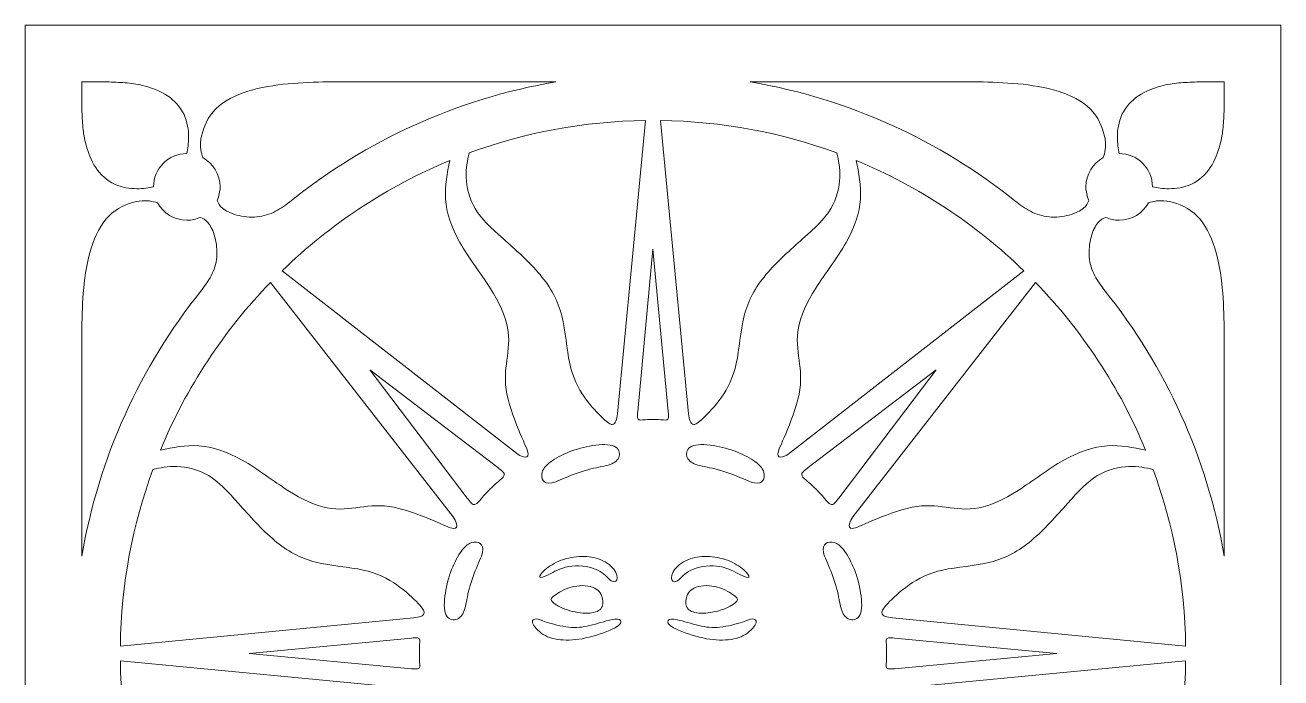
# Model space of a CAD drawing. Header units: millimetres. Extents: x -100 to 96, y -14 to 194.
# Drawn here: x -43.6 to 43.6, y 41.9 to 87.2 of the extents above; entities that cross this region are included whole.
import ezdxf

# ---------------------------------------------------------------- set-up
doc = ezdxf.new("R2010")
doc.units = ezdxf.units.MM
doc.header["$MEASUREMENT"] = 0
doc.layers.add('Layer 1', color=7, linetype='Continuous')

msp = doc.modelspace()

# ---------------------------------------------------------------- linework, layer by layer
at = {"layer": 'Layer 1', "lineweight": 9}
msp.add_lwpolyline([(-43.6141, 0), (43.6141, 0), (43.6141, 87.2282), (-43.6141, 87.2282), (-43.6141, 0)], close=True, dxfattribs=at)
for points in [[(-39.6704, 83.2846), (-39.6704, 83.2846), (-39.6704, 81.3992), (-39.6704, 81.3992)], [(-39.6704, 83.2846), (-39.6704, 83.2846), (-37.7851, 83.2846), (-37.7851, 83.2846)], [(-25.1408, 75.0294), (-19.9207, 79.2122), (-13.6355, 82.1215), (-6.7569, 83.2846)], [(-22.9231, 83.2846), (-22.9231, 83.2846), (-6.7567, 83.2846), (-6.7567, 83.2846)], [(22.9231, 83.2846), (22.9231, 83.2846), (6.7567, 83.2846), (6.7567, 83.2846)], [(25.1408, 75.0294), (19.9207, 79.2122), (13.6355, 82.1215), (6.7569, 83.2846)], [(39.6705, 83.2846), (39.6705, 83.2846), (37.7851, 83.2846), (37.7851, 83.2846)], [(39.6705, 83.2846), (39.6705, 83.2846), (39.6705, 81.3992), (39.6705, 81.3992)], [(-12.7659, 78.3554), (-8.9389, 79.762), (-4.8148, 80.5546), (-0.5138, 80.6131)], [(-0.5138, 80.6131), (-0.5138, 80.6131), (-2.4632, 60.2545), (-2.4632, 60.2545)], [(12.7659, 78.3556), (8.9391, 79.7622), (4.8148, 80.5546), (0.5138, 80.6131)], [(0.5138, 80.6131), (0.5138, 80.6131), (2.4632, 60.2545), (2.4632, 60.2545)], [(-34.019, 77.6331), (-34.4374, 77.2146), (-34.6963, 76.6366), (-34.6963, 75.998)], [(-34.019, 77.6331), (-33.6005, 78.0515), (-33.0225, 78.3104), (-32.3839, 78.3104)], [(-25.7585, 70.1789), (-22.4203, 73.4167), (-18.4729, 76.0309), (-14.1057, 77.833)], [(25.7585, 70.1789), (22.4201, 73.4167), (18.4731, 76.0311), (14.1057, 77.8332)], [(34.019, 77.6331), (33.6005, 78.0515), (33.0225, 78.3104), (32.3839, 78.3104)], [(34.019, 77.6331), (34.4374, 77.2146), (34.6963, 76.6366), (34.6963, 75.998)], [(-1.0638, 60.4005), (-1.0638, 60.4005), (0, 71.6692), (0, 71.6692)], [(1.0638, 60.4005), (1.0638, 60.4005), (0, 71.6692), (0, 71.6692)], [(-25.7585, 70.1789), (-25.7585, 70.1789), (-9.4858, 57.5054), (-9.4858, 57.5054)], [(25.7585, 70.1789), (25.7585, 70.1789), (9.4858, 57.5054), (9.4858, 57.5054)], [(-26.5647, 69.3726), (-29.8026, 66.0342), (-32.417, 62.0872), (-34.2191, 57.7198)], [(-26.5647, 69.3726), (-26.5647, 69.3726), (-13.8913, 53.0999), (-13.8913, 53.0999)], [(26.5648, 69.3726), (26.5648, 69.3726), (13.8913, 53.0999), (13.8913, 53.0999)], [(26.5648, 69.3726), (29.8026, 66.0344), (32.417, 62.087), (34.2191, 57.7198)], [(-31.4153, 68.7549), (-35.5981, 63.5348), (-38.5074, 57.2496), (-39.6704, 50.371)], [(31.4153, 68.7549), (35.5981, 63.5348), (38.5074, 57.2496), (39.6705, 50.371)], [(-39.6704, 66.5373), (-39.6704, 66.5373), (-39.6704, 50.3708), (-39.6704, 50.3708)], [(39.6705, 66.5373), (39.6705, 66.5373), (39.6705, 50.3708), (39.6705, 50.3708)], [(-19.678, 63.2922), (-19.678, 63.2922), (-12.9047, 54.402), (-12.9047, 54.402)], [(-19.678, 63.2922), (-19.678, 63.2922), (-10.7878, 56.5188), (-10.7878, 56.5188)], [(19.6781, 63.2922), (19.6781, 63.2922), (10.7879, 56.5188), (10.7879, 56.5188)], [(19.6781, 63.2922), (19.6781, 63.2922), (12.9047, 54.402), (12.9047, 54.402)], [(-34.7414, 56.3801), (-36.1481, 52.5532), (-36.9405, 48.4289), (-36.999, 44.1279)], [(34.7415, 56.3801), (36.1481, 52.5532), (36.9405, 48.4289), (36.999, 44.1279)], [(-36.999, 44.1279), (-36.999, 44.1279), (-16.6403, 46.0773), (-16.6403, 46.0773)], [(36.999, 44.1279), (36.999, 44.1279), (16.6404, 46.0773), (16.6404, 46.0773)], [(-16.7863, 44.6779), (-16.7863, 44.6779), (-28.0551, 43.6141), (-28.0551, 43.6141)], [(16.7863, 44.6779), (16.7863, 44.6779), (28.0551, 43.6141), (28.0551, 43.6141)], [(-16.7863, 42.5503), (-16.7863, 42.5503), (-28.0551, 43.6141), (-28.0551, 43.6141)], [(16.7863, 42.5503), (16.7863, 42.5503), (28.0551, 43.6141), (28.0551, 43.6141)], [(-34.7412, 30.8482), (-36.1479, 34.6752), (-36.9405, 38.7993), (-36.999, 43.1003)], [(-36.999, 43.1003), (-36.999, 43.1003), (-16.6403, 41.1509), (-16.6403, 41.1509)], [(36.999, 43.1003), (36.999, 43.1003), (16.6404, 41.1509), (16.6404, 41.1509)], [(34.7415, 30.8482), (36.1481, 34.675), (36.9405, 38.7993), (36.999, 43.1003)]]:
    msp.add_open_spline(points, degree=3, dxfattribs=at)
for points, knots in [([(-37.7851, 83.2846), (-37.3502, 83.2673), (-36.9151, 83.2499), (-36.5139, 83.2135), (-36.5139, 83.2135), (-36.1128, 83.1772), (-35.7454, 83.1213), (-35.273, 82.9922), (-35.273, 82.9922), (-34.8004, 82.863), (-34.2228, 82.6598), (-33.7276, 82.3267), (-33.7276, 82.3267), (-33.2322, 81.9932), (-32.8188, 81.5294), (-32.5762, 81.0149), (-32.5762, 81.0149), (-32.3335, 80.5003), (-32.2607, 79.9345), (-32.2572, 79.4755), (-32.2572, 79.4755), (-32.2535, 79.0163), (-32.3188, 78.6633), (-32.3839, 78.3104)], [0, 0, 0, 0, 0.1428571, 0.1428571, 0.1428571, 0.1428571, 0.2857143, 0.2857143, 0.2857143, 0.2857143, 0.4285714, 0.4285714, 0.4285714, 0.4285714, 0.5714286, 0.5714286, 0.5714286, 0.5714286, 0.7142857, 0.7142857, 0.7142857, 0.7142857, 1, 1, 1, 1]), ([(-31.278, 78.0294), (-31.3784, 78.3889), (-31.4788, 78.7488), (-31.3986, 79.3054), (-31.3986, 79.3054), (-31.3184, 79.8622), (-31.0571, 80.6164), (-30.5571, 81.2059), (-30.5571, 81.2059), (-30.0569, 81.7955), (-29.3173, 82.221), (-28.4644, 82.5255), (-28.4644, 82.5255), (-27.6114, 82.8299), (-26.6448, 83.0136), (-25.7024, 83.1199), (-25.7024, 83.1199), (-24.76, 83.2263), (-23.8414, 83.2556), (-22.9231, 83.2846)], [0, 0, 0, 0, 0.1666667, 0.1666667, 0.1666667, 0.1666667, 0.3333333, 0.3333333, 0.3333333, 0.3333333, 0.5, 0.5, 0.5, 0.5, 0.6666667, 0.6666667, 0.6666667, 0.6666667, 1, 1, 1, 1]), ([(31.2781, 78.0294), (31.3785, 78.3889), (31.4788, 78.7488), (31.3986, 79.3054), (31.3986, 79.3054), (31.3184, 79.8622), (31.0571, 80.6164), (30.5571, 81.2059), (30.5571, 81.2059), (30.0569, 81.7955), (29.3173, 82.221), (28.4644, 82.5255), (28.4644, 82.5255), (27.6115, 82.8299), (26.6448, 83.0136), (25.7024, 83.1199), (25.7024, 83.1199), (24.7601, 83.2263), (23.8414, 83.2556), (22.9231, 83.2846)], [0, 0, 0, 0, 0.1666667, 0.1666667, 0.1666667, 0.1666667, 0.3333333, 0.3333333, 0.3333333, 0.3333333, 0.5, 0.5, 0.5, 0.5, 0.6666667, 0.6666667, 0.6666667, 0.6666667, 1, 1, 1, 1]), ([(37.7851, 83.2846), (37.3502, 83.2673), (36.9151, 83.2499), (36.5139, 83.2135), (36.5139, 83.2135), (36.1128, 83.1772), (35.7454, 83.1213), (35.273, 82.9922), (35.273, 82.9922), (34.8004, 82.863), (34.2228, 82.6598), (33.7276, 82.3267), (33.7276, 82.3267), (33.2322, 81.9932), (32.8188, 81.5294), (32.5762, 81.0149), (32.5762, 81.0149), (32.3335, 80.5003), (32.2607, 79.9345), (32.2572, 79.4755), (32.2572, 79.4755), (32.2535, 79.0163), (32.3188, 78.6633), (32.3839, 78.3104)], [0, 0, 0, 0, 0.1428571, 0.1428571, 0.1428571, 0.1428571, 0.2857143, 0.2857143, 0.2857143, 0.2857143, 0.4285714, 0.4285714, 0.4285714, 0.4285714, 0.5714286, 0.5714286, 0.5714286, 0.5714286, 0.7142857, 0.7142857, 0.7142857, 0.7142857, 1, 1, 1, 1]), ([(-39.6704, 81.3992), (-39.6531, 80.9643), (-39.6358, 80.5292), (-39.5994, 80.128), (-39.5994, 80.128), (-39.563, 79.7269), (-39.5071, 79.3595), (-39.378, 78.8871), (-39.378, 78.8871), (-39.2489, 78.4145), (-39.0457, 77.8369), (-38.7125, 77.3418), (-38.7125, 77.3418), (-38.3791, 76.8464), (-37.9153, 76.4329), (-37.4008, 76.1903), (-37.4008, 76.1903), (-36.8861, 75.9476), (-36.3204, 75.8749), (-35.8614, 75.8713), (-35.8614, 75.8713), (-35.4021, 75.8676), (-35.0492, 75.9329), (-34.6963, 75.998)], [0, 0, 0, 0, 0.1428571, 0.1428571, 0.1428571, 0.1428571, 0.2857143, 0.2857143, 0.2857143, 0.2857143, 0.4285714, 0.4285714, 0.4285714, 0.4285714, 0.5714286, 0.5714286, 0.5714286, 0.5714286, 0.7142857, 0.7142857, 0.7142857, 0.7142857, 1, 1, 1, 1]), ([(39.6705, 81.3992), (39.6531, 80.9643), (39.6358, 80.5292), (39.5994, 80.128), (39.5994, 80.128), (39.563, 79.7269), (39.5071, 79.3595), (39.378, 78.8871), (39.378, 78.8871), (39.2489, 78.4145), (39.0457, 77.8369), (38.7125, 77.3418), (38.7125, 77.3418), (38.3791, 76.8464), (37.9153, 76.4329), (37.4008, 76.1903), (37.4008, 76.1903), (36.8861, 75.9476), (36.3204, 75.8749), (35.8614, 75.8713), (35.8614, 75.8713), (35.4021, 75.8676), (35.0492, 75.9329), (34.6963, 75.998)], [0, 0, 0, 0, 0.1428571, 0.1428571, 0.1428571, 0.1428571, 0.2857143, 0.2857143, 0.2857143, 0.2857143, 0.4285714, 0.4285714, 0.4285714, 0.4285714, 0.5714286, 0.5714286, 0.5714286, 0.5714286, 0.7142857, 0.7142857, 0.7142857, 0.7142857, 1, 1, 1, 1]), ([(-31.278, 78.0294), (-30.5593, 77.6375), (-30.0716, 76.8746), (-30.0716, 75.998), (-30.0716, 75.998), (-30.0716, 75.6622), (-30.1432, 75.3431), (-30.2719, 75.0553)], [0, 0, 0, 0, 0.3333333, 0.3333333, 0.3333333, 0.3333333, 1, 1, 1, 1]), ([(-14.1057, 77.833), (-14.2918, 76.9625), (-14.4783, 76.0921), (-14.4095, 75.1519), (-14.4095, 75.1519), (-14.3407, 74.2115), (-14.0169, 73.2012), (-13.42, 72.1429), (-13.42, 72.1429), (-12.8231, 71.0844), (-11.9531, 69.9774), (-11.3104, 68.9697), (-11.3104, 68.9697), (-10.6675, 67.9621), (-10.2519, 67.0535), (-10.0998, 66.2391), (-10.0998, 66.2391), (-9.9474, 65.4248), (-10.0586, 64.7045), (-10.1526, 63.9772), (-10.1526, 63.9772), (-10.2468, 63.2499), (-10.3244, 62.5151), (-10.148, 61.6065), (-10.148, 61.6065), (-9.9715, 60.6979), (-9.5412, 59.6153), (-9.2223, 58.8638), (-9.2223, 58.8638), (-8.9034, 58.1122), (-8.6956, 57.6915), (-8.6787, 57.4693), (-8.6787, 57.4693), (-8.6616, 57.247), (-8.8358, 57.2227), (-9.002, 57.2617), (-9.002, 57.2617), (-9.1684, 57.3007), (-9.3271, 57.4033), (-9.4858, 57.5054)], [0, 0, 0, 0, 0.0909091, 0.0909091, 0.0909091, 0.0909091, 0.1818182, 0.1818182, 0.1818182, 0.1818182, 0.2727273, 0.2727273, 0.2727273, 0.2727273, 0.3636364, 0.3636364, 0.3636364, 0.3636364, 0.4545455, 0.4545455, 0.4545455, 0.4545455, 0.5454545, 0.5454545, 0.5454545, 0.5454545, 0.6363636, 0.6363636, 0.6363636, 0.6363636, 0.7272727, 0.7272727, 0.7272727, 0.7272727, 0.8181818, 0.8181818, 0.8181818, 0.8181818, 1, 1, 1, 1]), ([(-2.4632, 60.2545), (-2.4897, 60.0673), (-2.5164, 59.8796), (-2.5706, 59.7402), (-2.5706, 59.7402), (-2.6249, 59.6008), (-2.7074, 59.5087), (-2.8328, 59.5111), (-2.8328, 59.5111), (-2.9584, 59.5138), (-3.1278, 59.6104), (-3.466, 59.9246), (-3.466, 59.9246), (-3.8043, 60.2387), (-4.3119, 60.7705), (-4.7541, 61.4011), (-4.7541, 61.4011), (-5.1962, 62.0318), (-5.5734, 62.7617), (-5.7883, 63.745), (-5.7883, 63.745), (-6.0033, 64.7286), (-6.0568, 65.966), (-6.3321, 67.0388), (-6.3321, 67.0388), (-6.6076, 68.1118), (-7.1055, 69.0206), (-7.8472, 69.9073), (-7.8472, 69.9073), (-8.5892, 70.7942), (-9.5752, 71.6596), (-10.4088, 72.4062), (-10.4088, 72.4062), (-11.2427, 73.1528), (-11.9242, 73.7812), (-12.3519, 74.4941), (-12.3519, 74.4941), (-12.7795, 75.2069), (-12.9538, 76.0046), (-12.9803, 76.6622), (-12.9803, 76.6622), (-13.0071, 77.3198), (-12.8865, 77.8378), (-12.7659, 78.3556)], [0, 0, 0, 0, 0.0833333, 0.0833333, 0.0833333, 0.0833333, 0.1666667, 0.1666667, 0.1666667, 0.1666667, 0.25, 0.25, 0.25, 0.25, 0.3333333, 0.3333333, 0.3333333, 0.3333333, 0.4166667, 0.4166667, 0.4166667, 0.4166667, 0.5, 0.5, 0.5, 0.5, 0.5833333, 0.5833333, 0.5833333, 0.5833333, 0.6666667, 0.6666667, 0.6666667, 0.6666667, 0.75, 0.75, 0.75, 0.75, 0.8333333, 0.8333333, 0.8333333, 0.8333333, 1, 1, 1, 1]), ([(2.4632, 60.2545), (2.4897, 60.0673), (2.5165, 59.8796), (2.5706, 59.7402), (2.5706, 59.7402), (2.625, 59.6008), (2.7074, 59.5087), (2.8328, 59.5111), (2.8328, 59.5111), (2.9584, 59.5138), (3.1278, 59.6104), (3.466, 59.9246), (3.466, 59.9246), (3.8043, 60.2387), (4.3119, 60.7705), (4.7541, 61.4011), (4.7541, 61.4011), (5.1962, 62.0318), (5.5735, 62.7617), (5.7883, 63.745), (5.7883, 63.745), (6.0033, 64.7286), (6.0568, 65.966), (6.3321, 67.0388), (6.3321, 67.0388), (6.6077, 68.1118), (7.1055, 69.0206), (7.8472, 69.9073), (7.8472, 69.9073), (8.5892, 70.7942), (9.5752, 71.6596), (10.4089, 72.4062), (10.4089, 72.4062), (11.2427, 73.1528), (11.9242, 73.7812), (12.3519, 74.4941), (12.3519, 74.4941), (12.7795, 75.2069), (12.9538, 76.0046), (12.9803, 76.6622), (12.9803, 76.6622), (13.0071, 77.3198), (12.8865, 77.8378), (12.7659, 78.3556)], [0, 0, 0, 0, 0.0833333, 0.0833333, 0.0833333, 0.0833333, 0.1666667, 0.1666667, 0.1666667, 0.1666667, 0.25, 0.25, 0.25, 0.25, 0.3333333, 0.3333333, 0.3333333, 0.3333333, 0.4166667, 0.4166667, 0.4166667, 0.4166667, 0.5, 0.5, 0.5, 0.5, 0.5833333, 0.5833333, 0.5833333, 0.5833333, 0.6666667, 0.6666667, 0.6666667, 0.6666667, 0.75, 0.75, 0.75, 0.75, 0.8333333, 0.8333333, 0.8333333, 0.8333333, 1, 1, 1, 1]), ([(14.1057, 77.833), (14.2918, 76.9625), (14.4784, 76.0921), (14.4095, 75.1519), (14.4095, 75.1519), (14.3407, 74.2115), (14.0169, 73.2012), (13.42, 72.1429), (13.42, 72.1429), (12.8232, 71.0844), (11.9531, 69.9774), (11.3104, 68.9697), (11.3104, 68.9697), (10.6675, 67.9621), (10.2519, 67.0535), (10.0998, 66.2391), (10.0998, 66.2391), (9.9474, 65.4248), (10.0586, 64.7045), (10.1526, 63.9772), (10.1526, 63.9772), (10.2469, 63.2499), (10.3245, 62.5151), (10.148, 61.6065), (10.148, 61.6065), (9.9715, 60.6979), (9.5412, 59.6153), (9.2223, 58.8638), (9.2223, 58.8638), (8.9034, 58.1122), (8.6956, 57.6915), (8.6787, 57.4693), (8.6787, 57.4693), (8.6616, 57.247), (8.8359, 57.2227), (9.002, 57.2617), (9.002, 57.2617), (9.1684, 57.3007), (9.3271, 57.4033), (9.4858, 57.5054)], [0, 0, 0, 0, 0.0909091, 0.0909091, 0.0909091, 0.0909091, 0.1818182, 0.1818182, 0.1818182, 0.1818182, 0.2727273, 0.2727273, 0.2727273, 0.2727273, 0.3636364, 0.3636364, 0.3636364, 0.3636364, 0.4545455, 0.4545455, 0.4545455, 0.4545455, 0.5454545, 0.5454545, 0.5454545, 0.5454545, 0.6363636, 0.6363636, 0.6363636, 0.6363636, 0.7272727, 0.7272727, 0.7272727, 0.7272727, 0.8181818, 0.8181818, 0.8181818, 0.8181818, 1, 1, 1, 1]), ([(31.2781, 78.0294), (30.5593, 77.6375), (30.0716, 76.8746), (30.0716, 75.998), (30.0716, 75.998), (30.0716, 75.6622), (30.1432, 75.3431), (30.2719, 75.0553)], [0, 0, 0, 0, 0.3333333, 0.3333333, 0.3333333, 0.3333333, 1, 1, 1, 1]), ([(-34.4153, 74.8922), (-34.7748, 74.9926), (-35.1347, 75.093), (-35.6913, 75.0127), (-35.6913, 75.0127), (-36.248, 74.9325), (-37.0023, 74.6712), (-37.5917, 74.1712), (-37.5917, 74.1712), (-38.1814, 73.671), (-38.6069, 72.9314), (-38.9113, 72.0785), (-38.9113, 72.0785), (-39.2158, 71.2256), (-39.3995, 70.2589), (-39.5058, 69.3165), (-39.5058, 69.3165), (-39.6121, 68.3742), (-39.6415, 67.4555), (-39.6704, 66.5373)], [0, 0, 0, 0, 0.1666667, 0.1666667, 0.1666667, 0.1666667, 0.3333333, 0.3333333, 0.3333333, 0.3333333, 0.5, 0.5, 0.5, 0.5, 0.6666667, 0.6666667, 0.6666667, 0.6666667, 1, 1, 1, 1]), ([(-25.141, 75.0296), (-25.4867, 74.7677), (-25.8326, 74.5055), (-26.2217, 74.3034), (-26.2217, 74.3034), (-26.6108, 74.1011), (-27.0437, 73.9586), (-27.5113, 73.9163), (-27.5113, 73.9163), (-27.9788, 73.874), (-28.4815, 73.9323), (-28.9067, 74.048), (-28.9067, 74.048), (-29.332, 74.164), (-29.6801, 74.3382), (-29.8947, 74.5156), (-29.8947, 74.5156), (-30.1093, 74.6931), (-30.1906, 74.8742), (-30.2719, 75.0553)], [0, 0, 0, 0, 0.1666667, 0.1666667, 0.1666667, 0.1666667, 0.3333333, 0.3333333, 0.3333333, 0.3333333, 0.5, 0.5, 0.5, 0.5, 0.6666667, 0.6666667, 0.6666667, 0.6666667, 1, 1, 1, 1]), ([(25.141, 75.0296), (25.4867, 74.7677), (25.8326, 74.5055), (26.2217, 74.3034), (26.2217, 74.3034), (26.6108, 74.1011), (27.0437, 73.9586), (27.5113, 73.9163), (27.5113, 73.9163), (27.9788, 73.874), (28.4815, 73.9323), (28.9067, 74.048), (28.9067, 74.048), (29.332, 74.164), (29.6801, 74.3382), (29.8947, 74.5156), (29.8947, 74.5156), (30.1093, 74.6931), (30.1906, 74.8742), (30.2719, 75.0553)], [0, 0, 0, 0, 0.1666667, 0.1666667, 0.1666667, 0.1666667, 0.3333333, 0.3333333, 0.3333333, 0.3333333, 0.5, 0.5, 0.5, 0.5, 0.6666667, 0.6666667, 0.6666667, 0.6666667, 1, 1, 1, 1]), ([(34.4153, 74.8922), (34.7748, 74.9926), (35.1347, 75.093), (35.6913, 75.0127), (35.6913, 75.0127), (36.248, 74.9325), (37.0023, 74.6712), (37.5918, 74.1712), (37.5918, 74.1712), (38.1814, 73.671), (38.6069, 72.9314), (38.9114, 72.0785), (38.9114, 72.0785), (39.2158, 71.2256), (39.3995, 70.2589), (39.5058, 69.3165), (39.5058, 69.3165), (39.6121, 68.3742), (39.6415, 67.4555), (39.6705, 66.5373)], [0, 0, 0, 0, 0.1666667, 0.1666667, 0.1666667, 0.1666667, 0.3333333, 0.3333333, 0.3333333, 0.3333333, 0.5, 0.5, 0.5, 0.5, 0.6666667, 0.6666667, 0.6666667, 0.6666667, 1, 1, 1, 1]), ([(-34.4153, 74.8922), (-34.0233, 74.1734), (-33.2605, 73.6857), (-32.3839, 73.6857), (-32.3839, 73.6857), (-32.0481, 73.6857), (-31.7289, 73.7574), (-31.4411, 73.886)], [0, 0, 0, 0, 0.3333333, 0.3333333, 0.3333333, 0.3333333, 1, 1, 1, 1]), ([(34.4153, 74.8922), (34.0234, 74.1734), (33.2605, 73.6857), (32.3839, 73.6857), (32.3839, 73.6857), (32.0481, 73.6857), (31.729, 73.7574), (31.4411, 73.886)], [0, 0, 0, 0, 0.3333333, 0.3333333, 0.3333333, 0.3333333, 1, 1, 1, 1]), ([(-31.4155, 68.7551), (-31.1535, 69.1008), (-30.8914, 69.4467), (-30.6893, 69.8358), (-30.6893, 69.8358), (-30.4869, 70.2249), (-30.3445, 70.6578), (-30.3022, 71.1254), (-30.3022, 71.1254), (-30.2598, 71.5929), (-30.3182, 72.0956), (-30.4339, 72.5208), (-30.4339, 72.5208), (-30.5499, 72.9461), (-30.7241, 73.2942), (-30.9015, 73.5088), (-30.9015, 73.5088), (-31.079, 73.7234), (-31.2601, 73.8047), (-31.4411, 73.886)], [0, 0, 0, 0, 0.1666667, 0.1666667, 0.1666667, 0.1666667, 0.3333333, 0.3333333, 0.3333333, 0.3333333, 0.5, 0.5, 0.5, 0.5, 0.6666667, 0.6666667, 0.6666667, 0.6666667, 1, 1, 1, 1]), ([(31.4155, 68.7551), (31.1535, 69.1008), (30.8914, 69.4467), (30.6893, 69.8358), (30.6893, 69.8358), (30.487, 70.2249), (30.3445, 70.6578), (30.3022, 71.1254), (30.3022, 71.1254), (30.2599, 71.5929), (30.3182, 72.0956), (30.4339, 72.5208), (30.4339, 72.5208), (30.5499, 72.9461), (30.7241, 73.2942), (30.9015, 73.5088), (30.9015, 73.5088), (31.079, 73.7234), (31.2601, 73.8047), (31.4411, 73.886)], [0, 0, 0, 0, 0.1666667, 0.1666667, 0.1666667, 0.1666667, 0.3333333, 0.3333333, 0.3333333, 0.3333333, 0.5, 0.5, 0.5, 0.5, 0.6666667, 0.6666667, 0.6666667, 0.6666667, 1, 1, 1, 1]), ([(-1.0638, 60.4005), (-1.0758, 60.242), (-1.0879, 60.0833), (-1.0723, 59.9811), (-1.0723, 59.9811), (-1.0566, 59.879), (-1.0127, 59.8327), (-0.9174, 59.8196), (-0.9174, 59.8196), (-0.822, 59.8062), (-0.6745, 59.8257), (-0.5131, 59.8353), (-0.5131, 59.8353), (-0.3516, 59.845), (-0.1756, 59.845), (0, 59.845)], [0, 0, 0, 0, 0.2, 0.2, 0.2, 0.2, 0.4, 0.4, 0.4, 0.4, 0.6, 0.6, 0.6, 0.6, 1, 1, 1, 1]), ([(1.0638, 60.4005), (1.0759, 60.242), (1.0879, 60.0833), (1.0723, 59.9811), (1.0723, 59.9811), (1.0566, 59.879), (1.0127, 59.8327), (0.9174, 59.8196), (0.9174, 59.8196), (0.822, 59.8062), (0.6745, 59.8257), (0.5132, 59.8353), (0.5132, 59.8353), (0.3516, 59.845), (0.1756, 59.845), (0, 59.845)], [0, 0, 0, 0, 0.2, 0.2, 0.2, 0.2, 0.4, 0.4, 0.4, 0.4, 0.6, 0.6, 0.6, 0.6, 1, 1, 1, 1]), ([(-34.2189, 57.7198), (-33.3484, 57.9059), (-32.478, 58.0925), (-31.5378, 58.0236), (-31.5378, 58.0236), (-30.5974, 57.9548), (-29.5871, 57.631), (-28.5288, 57.0342), (-28.5288, 57.0342), (-27.4703, 56.4373), (-26.3633, 55.5672), (-25.3556, 54.9245), (-25.3556, 54.9245), (-24.3479, 54.2816), (-23.4394, 53.866), (-22.625, 53.7139), (-22.625, 53.7139), (-21.8107, 53.5615), (-21.0904, 53.6727), (-20.3631, 53.7667), (-20.3631, 53.7667), (-19.6357, 53.861), (-18.901, 53.9386), (-17.9924, 53.7621), (-17.9924, 53.7621), (-17.0838, 53.5857), (-16.0011, 53.1554), (-15.2497, 52.8364), (-15.2497, 52.8364), (-14.4981, 52.5175), (-14.0774, 52.3097), (-13.8551, 52.2928), (-13.8551, 52.2928), (-13.6329, 52.2757), (-13.6085, 52.45), (-13.6476, 52.6161), (-13.6476, 52.6161), (-13.6866, 52.7825), (-13.7892, 52.9412), (-13.8913, 53.0999)], [0, 0, 0, 0, 0.0909091, 0.0909091, 0.0909091, 0.0909091, 0.1818182, 0.1818182, 0.1818182, 0.1818182, 0.2727273, 0.2727273, 0.2727273, 0.2727273, 0.3636364, 0.3636364, 0.3636364, 0.3636364, 0.4545455, 0.4545455, 0.4545455, 0.4545455, 0.5454545, 0.5454545, 0.5454545, 0.5454545, 0.6363636, 0.6363636, 0.6363636, 0.6363636, 0.7272727, 0.7272727, 0.7272727, 0.7272727, 0.8181818, 0.8181818, 0.8181818, 0.8181818, 1, 1, 1, 1]), ([(-7.2168, 56.8356), (-6.9316, 57.0627), (-6.4917, 57.3191), (-6.0037, 57.5267), (-6.0037, 57.5267), (-5.5156, 57.7345), (-4.9787, 57.8943), (-4.4014, 58.0004), (-4.4014, 58.0004), (-3.8238, 58.1067), (-3.2052, 58.1602), (-2.826, 58.0467), (-2.826, 58.0467), (-2.4465, 57.9329), (-2.306, 57.6525), (-2.3301, 57.3989), (-2.3301, 57.3989), (-2.3545, 57.1451), (-2.543, 56.9178), (-2.8571, 56.7777), (-2.8571, 56.7777), (-3.1712, 56.6376), (-3.6111, 56.5841), (-4.1234, 56.466), (-4.1234, 56.466), (-4.6357, 56.3476), (-5.2205, 56.1637), (-5.7352, 55.9585), (-5.7352, 55.9585), (-6.2499, 55.7531), (-6.6949, 55.5258), (-7.0162, 55.4533), (-7.0162, 55.4533), (-7.3376, 55.3807), (-7.5357, 55.4631), (-7.6397, 55.6153), (-7.6397, 55.6153), (-7.7436, 55.7674), (-7.7532, 55.9899), (-7.6929, 56.2001), (-7.6929, 56.2001), (-7.6324, 56.4103), (-7.5018, 56.6085), (-7.2168, 56.8356)], [0, 0, 0, 0, 0.0833333, 0.0833333, 0.0833333, 0.0833333, 0.1666667, 0.1666667, 0.1666667, 0.1666667, 0.25, 0.25, 0.25, 0.25, 0.3333333, 0.3333333, 0.3333333, 0.3333333, 0.4166667, 0.4166667, 0.4166667, 0.4166667, 0.5, 0.5, 0.5, 0.5, 0.5833333, 0.5833333, 0.5833333, 0.5833333, 0.6666667, 0.6666667, 0.6666667, 0.6666667, 0.75, 0.75, 0.75, 0.75, 0.8333333, 0.8333333, 0.8333333, 0.8333333, 1, 1, 1, 1]), ([(7.2168, 56.8356), (6.9316, 57.0627), (6.4917, 57.3191), (6.0038, 57.5267), (6.0038, 57.5267), (5.5156, 57.7345), (4.9788, 57.8943), (4.4014, 58.0004), (4.4014, 58.0004), (3.8238, 58.1067), (3.2052, 58.1602), (2.826, 58.0467), (2.826, 58.0467), (2.4465, 57.9329), (2.306, 57.6525), (2.3301, 57.3989), (2.3301, 57.3989), (2.3545, 57.1451), (2.543, 56.9178), (2.8571, 56.7777), (2.8571, 56.7777), (3.1712, 56.6376), (3.6112, 56.5841), (4.1234, 56.466), (4.1234, 56.466), (4.6357, 56.3476), (5.2205, 56.1637), (5.7352, 55.9585), (5.7352, 55.9585), (6.2499, 55.7531), (6.6949, 55.5258), (7.0163, 55.4533), (7.0163, 55.4533), (7.3376, 55.3807), (7.5358, 55.4631), (7.6397, 55.6153), (7.6397, 55.6153), (7.7436, 55.7674), (7.7532, 55.9899), (7.6929, 56.2001), (7.6929, 56.2001), (7.6324, 56.4103), (7.5018, 56.6085), (7.2168, 56.8356)], [0, 0, 0, 0, 0.0833333, 0.0833333, 0.0833333, 0.0833333, 0.1666667, 0.1666667, 0.1666667, 0.1666667, 0.25, 0.25, 0.25, 0.25, 0.3333333, 0.3333333, 0.3333333, 0.3333333, 0.4166667, 0.4166667, 0.4166667, 0.4166667, 0.5, 0.5, 0.5, 0.5, 0.5833333, 0.5833333, 0.5833333, 0.5833333, 0.6666667, 0.6666667, 0.6666667, 0.6666667, 0.75, 0.75, 0.75, 0.75, 0.8333333, 0.8333333, 0.8333333, 0.8333333, 1, 1, 1, 1]), ([(34.2189, 57.7198), (33.3484, 57.9059), (32.478, 58.0925), (31.5378, 58.0236), (31.5378, 58.0236), (30.5974, 57.9548), (29.5871, 57.631), (28.5288, 57.0342), (28.5288, 57.0342), (27.4703, 56.4373), (26.3633, 55.5672), (25.3556, 54.9245), (25.3556, 54.9245), (24.348, 54.2816), (23.4394, 53.866), (22.625, 53.7139), (22.625, 53.7139), (21.8107, 53.5615), (21.0904, 53.6727), (20.3631, 53.7667), (20.3631, 53.7667), (19.6358, 53.861), (18.901, 53.9386), (17.9924, 53.7621), (17.9924, 53.7621), (17.0838, 53.5857), (16.0012, 53.1554), (15.2497, 52.8364), (15.2497, 52.8364), (14.4981, 52.5175), (14.0774, 52.3097), (13.8552, 52.2928), (13.8552, 52.2928), (13.6329, 52.2757), (13.6086, 52.45), (13.6476, 52.6161), (13.6476, 52.6161), (13.6866, 52.7825), (13.7892, 52.9412), (13.8913, 53.0999)], [0, 0, 0, 0, 0.0909091, 0.0909091, 0.0909091, 0.0909091, 0.1818182, 0.1818182, 0.1818182, 0.1818182, 0.2727273, 0.2727273, 0.2727273, 0.2727273, 0.3636364, 0.3636364, 0.3636364, 0.3636364, 0.4545455, 0.4545455, 0.4545455, 0.4545455, 0.5454545, 0.5454545, 0.5454545, 0.5454545, 0.6363636, 0.6363636, 0.6363636, 0.6363636, 0.7272727, 0.7272727, 0.7272727, 0.7272727, 0.8181818, 0.8181818, 0.8181818, 0.8181818, 1, 1, 1, 1]), ([(-16.6403, 46.0773), (-16.4531, 46.1038), (-16.2655, 46.1306), (-16.1261, 46.1847), (-16.1261, 46.1847), (-15.9867, 46.2391), (-15.8946, 46.3215), (-15.897, 46.4469), (-15.897, 46.4469), (-15.8997, 46.5725), (-15.9963, 46.7419), (-16.3104, 47.0802), (-16.3104, 47.0802), (-16.6246, 47.4184), (-17.1563, 47.9261), (-17.787, 48.3682), (-17.787, 48.3682), (-18.4176, 48.8103), (-19.1476, 49.1876), (-20.1309, 49.4024), (-20.1309, 49.4024), (-21.1145, 49.6174), (-22.3519, 49.6709), (-23.4247, 49.9462), (-23.4247, 49.9462), (-24.4977, 50.2218), (-25.4065, 50.7196), (-26.2932, 51.4614), (-26.2932, 51.4614), (-27.18, 52.2034), (-28.0455, 53.1893), (-28.7921, 54.023), (-28.7921, 54.023), (-29.5387, 54.8568), (-30.1671, 55.5383), (-30.88, 55.966), (-30.88, 55.966), (-31.5928, 56.3936), (-32.3905, 56.5679), (-33.0481, 56.5944), (-33.0481, 56.5944), (-33.7057, 56.6212), (-34.2237, 56.5006), (-34.7414, 56.3801)], [0, 0, 0, 0, 0.0833333, 0.0833333, 0.0833333, 0.0833333, 0.1666667, 0.1666667, 0.1666667, 0.1666667, 0.25, 0.25, 0.25, 0.25, 0.3333333, 0.3333333, 0.3333333, 0.3333333, 0.4166667, 0.4166667, 0.4166667, 0.4166667, 0.5, 0.5, 0.5, 0.5, 0.5833333, 0.5833333, 0.5833333, 0.5833333, 0.6666667, 0.6666667, 0.6666667, 0.6666667, 0.75, 0.75, 0.75, 0.75, 0.8333333, 0.8333333, 0.8333333, 0.8333333, 1, 1, 1, 1]), ([(-10.7878, 56.5188), (-10.6688, 56.4243), (-10.5493, 56.3296), (-10.4562, 56.2378), (-10.4562, 56.2378), (-10.3628, 56.1457), (-10.2949, 56.0563), (-10.3505, 55.9403), (-10.3505, 55.9403), (-10.4062, 55.8244), (-10.5851, 55.6817), (-10.7337, 55.5561), (-10.7337, 55.5561), (-10.8823, 55.4305), (-11.0007, 55.3215), (-11.1004, 55.2279), (-11.1004, 55.2279), (-11.2002, 55.1341), (-11.2815, 55.0554), (-11.3626, 54.9767)], [0, 0, 0, 0, 0.1666667, 0.1666667, 0.1666667, 0.1666667, 0.3333333, 0.3333333, 0.3333333, 0.3333333, 0.5, 0.5, 0.5, 0.5, 0.6666667, 0.6666667, 0.6666667, 0.6666667, 1, 1, 1, 1]), ([(10.7879, 56.5188), (10.6688, 56.4243), (10.5494, 56.3296), (10.4562, 56.2378), (10.4562, 56.2378), (10.3628, 56.1457), (10.2949, 56.0563), (10.3505, 55.9403), (10.3505, 55.9403), (10.4062, 55.8244), (10.5851, 55.6817), (10.7337, 55.5561), (10.7337, 55.5561), (10.8823, 55.4305), (11.0007, 55.3215), (11.1004, 55.2279), (11.1004, 55.2279), (11.2002, 55.1341), (11.2815, 55.0554), (11.3626, 54.9767)], [0, 0, 0, 0, 0.1666667, 0.1666667, 0.1666667, 0.1666667, 0.3333333, 0.3333333, 0.3333333, 0.3333333, 0.5, 0.5, 0.5, 0.5, 0.6666667, 0.6666667, 0.6666667, 0.6666667, 1, 1, 1, 1]), ([(16.6404, 46.0773), (16.4532, 46.1038), (16.2655, 46.1306), (16.1261, 46.1847), (16.1261, 46.1847), (15.9867, 46.2391), (15.8946, 46.3215), (15.897, 46.4469), (15.897, 46.4469), (15.8997, 46.5725), (15.9963, 46.7419), (16.3104, 47.0802), (16.3104, 47.0802), (16.6246, 47.4184), (17.1564, 47.9261), (17.787, 48.3682), (17.787, 48.3682), (18.4176, 48.8103), (19.1476, 49.1876), (20.1309, 49.4024), (20.1309, 49.4024), (21.1145, 49.6174), (22.3519, 49.6709), (23.4247, 49.9462), (23.4247, 49.9462), (24.4977, 50.2218), (25.4065, 50.7196), (26.2932, 51.4614), (26.2932, 51.4614), (27.1801, 52.2034), (28.0455, 53.1893), (28.7921, 54.023), (28.7921, 54.023), (29.5387, 54.8568), (30.1671, 55.5383), (30.88, 55.966), (30.88, 55.966), (31.5928, 56.3936), (32.3905, 56.5679), (33.0481, 56.5944), (33.0481, 56.5944), (33.7057, 56.6212), (34.2237, 56.5006), (34.7415, 56.3801)], [0, 0, 0, 0, 0.0833333, 0.0833333, 0.0833333, 0.0833333, 0.1666667, 0.1666667, 0.1666667, 0.1666667, 0.25, 0.25, 0.25, 0.25, 0.3333333, 0.3333333, 0.3333333, 0.3333333, 0.4166667, 0.4166667, 0.4166667, 0.4166667, 0.5, 0.5, 0.5, 0.5, 0.5833333, 0.5833333, 0.5833333, 0.5833333, 0.6666667, 0.6666667, 0.6666667, 0.6666667, 0.75, 0.75, 0.75, 0.75, 0.8333333, 0.8333333, 0.8333333, 0.8333333, 1, 1, 1, 1]), ([(-12.9047, 54.402), (-12.8102, 54.2829), (-12.7155, 54.1635), (-12.6237, 54.0703), (-12.6237, 54.0703), (-12.5316, 53.9769), (-12.4422, 53.909), (-12.3262, 53.9647), (-12.3262, 53.9647), (-12.2102, 54.0203), (-12.0675, 54.1992), (-11.9419, 54.3478), (-11.9419, 54.3478), (-11.8163, 54.4964), (-11.7074, 54.6148), (-11.6138, 54.7146), (-11.6138, 54.7146), (-11.52, 54.8143), (-11.4413, 54.8956), (-11.3626, 54.9767)], [0, 0, 0, 0, 0.1666667, 0.1666667, 0.1666667, 0.1666667, 0.3333333, 0.3333333, 0.3333333, 0.3333333, 0.5, 0.5, 0.5, 0.5, 0.6666667, 0.6666667, 0.6666667, 0.6666667, 1, 1, 1, 1]), ([(12.9047, 54.402), (12.8102, 54.2829), (12.7155, 54.1635), (12.6237, 54.0703), (12.6237, 54.0703), (12.5316, 53.9769), (12.4422, 53.909), (12.3262, 53.9647), (12.3262, 53.9647), (12.2103, 54.0203), (12.0676, 54.1992), (11.942, 54.3478), (11.942, 54.3478), (11.8164, 54.4964), (11.7074, 54.6148), (11.6138, 54.7146), (11.6138, 54.7146), (11.52, 54.8143), (11.4413, 54.8956), (11.3626, 54.9767)], [0, 0, 0, 0, 0.1666667, 0.1666667, 0.1666667, 0.1666667, 0.3333333, 0.3333333, 0.3333333, 0.3333333, 0.5, 0.5, 0.5, 0.5, 0.6666667, 0.6666667, 0.6666667, 0.6666667, 1, 1, 1, 1]), ([(-13.2214, 50.8309), (-13.4485, 50.5458), (-13.705, 50.1058), (-13.9126, 49.6179), (-13.9126, 49.6179), (-14.1204, 49.1297), (-14.2802, 48.5929), (-14.3863, 48.0155), (-14.3863, 48.0155), (-14.4926, 47.4379), (-14.5461, 46.8193), (-14.4325, 46.4401), (-14.4325, 46.4401), (-14.3188, 46.0606), (-14.0384, 45.9201), (-13.7848, 45.9442), (-13.7848, 45.9442), (-13.5309, 45.9686), (-13.3036, 46.1571), (-13.1636, 46.4712), (-13.1636, 46.4712), (-13.0235, 46.7853), (-12.97, 47.2253), (-12.8519, 47.7375), (-12.8519, 47.7375), (-12.7335, 48.2498), (-12.5496, 48.8347), (-12.3444, 49.3493), (-12.3444, 49.3493), (-12.139, 49.864), (-11.9117, 50.309), (-11.8391, 50.6304), (-11.8391, 50.6304), (-11.7666, 50.9517), (-11.849, 51.1499), (-12.0011, 51.2538), (-12.0011, 51.2538), (-12.1533, 51.3577), (-12.3757, 51.3673), (-12.586, 51.307), (-12.586, 51.307), (-12.7962, 51.2465), (-12.9943, 51.1159), (-13.2214, 50.8309)], [0, 0, 0, 0, 0.0833333, 0.0833333, 0.0833333, 0.0833333, 0.1666667, 0.1666667, 0.1666667, 0.1666667, 0.25, 0.25, 0.25, 0.25, 0.3333333, 0.3333333, 0.3333333, 0.3333333, 0.4166667, 0.4166667, 0.4166667, 0.4166667, 0.5, 0.5, 0.5, 0.5, 0.5833333, 0.5833333, 0.5833333, 0.5833333, 0.6666667, 0.6666667, 0.6666667, 0.6666667, 0.75, 0.75, 0.75, 0.75, 0.8333333, 0.8333333, 0.8333333, 0.8333333, 1, 1, 1, 1]), ([(13.2214, 50.8309), (13.4485, 50.5458), (13.705, 50.1058), (13.9126, 49.6179), (13.9126, 49.6179), (14.1204, 49.1297), (14.2802, 48.5929), (14.3863, 48.0155), (14.3863, 48.0155), (14.4926, 47.4379), (14.5461, 46.8193), (14.4325, 46.4401), (14.4325, 46.4401), (14.3188, 46.0606), (14.0384, 45.9201), (13.7848, 45.9442), (13.7848, 45.9442), (13.531, 45.9686), (13.3036, 46.1571), (13.1636, 46.4712), (13.1636, 46.4712), (13.0235, 46.7853), (12.97, 47.2253), (12.8519, 47.7375), (12.8519, 47.7375), (12.7335, 48.2498), (12.5496, 48.8347), (12.3444, 49.3493), (12.3444, 49.3493), (12.139, 49.864), (11.9117, 50.309), (11.8392, 50.6304), (11.8392, 50.6304), (11.7666, 50.9517), (11.849, 51.1499), (12.0011, 51.2538), (12.0011, 51.2538), (12.1533, 51.3577), (12.3758, 51.3673), (12.586, 51.307), (12.586, 51.307), (12.7962, 51.2465), (12.9943, 51.1159), (13.2214, 50.8309)], [0, 0, 0, 0, 0.0833333, 0.0833333, 0.0833333, 0.0833333, 0.1666667, 0.1666667, 0.1666667, 0.1666667, 0.25, 0.25, 0.25, 0.25, 0.3333333, 0.3333333, 0.3333333, 0.3333333, 0.4166667, 0.4166667, 0.4166667, 0.4166667, 0.5, 0.5, 0.5, 0.5, 0.5833333, 0.5833333, 0.5833333, 0.5833333, 0.6666667, 0.6666667, 0.6666667, 0.6666667, 0.75, 0.75, 0.75, 0.75, 0.8333333, 0.8333333, 0.8333333, 0.8333333, 1, 1, 1, 1]), ([(-7.2431, 49.0867), (-6.8952, 49.2656), (-6.4505, 49.5462), (-5.8562, 49.6477), (-5.8562, 49.6477), (-5.2617, 49.7492), (-4.5171, 49.6716), (-4.0147, 49.4736), (-4.0147, 49.4736), (-3.5121, 49.2755), (-3.2508, 48.9563), (-3.0432, 48.7728), (-3.0432, 48.7728), (-2.8354, 48.5891), (-2.6806, 48.5407), (-2.5794, 48.6325), (-2.5794, 48.6325), (-2.4779, 48.7244), (-2.4292, 48.9565), (-2.5789, 49.2367), (-2.5789, 49.2367), (-2.7288, 49.517), (-3.0772, 49.8458), (-3.4733, 50.0486), (-3.4733, 50.0486), (-3.8696, 50.2516), (-4.3143, 50.3292), (-4.783, 50.3388), (-4.783, 50.3388), (-5.2519, 50.3485), (-5.7449, 50.2902), (-6.2039, 50.1404), (-6.2039, 50.1404), (-6.6631, 49.9907), (-7.0886, 49.7489), (-7.3979, 49.5026), (-7.3979, 49.5026), (-7.7072, 49.2562), (-7.9005, 49.0045), (-7.8716, 48.9177), (-7.8716, 48.9177), (-7.8426, 48.8307), (-7.591, 48.9081), (-7.2431, 49.0867)], [0, 0, 0, 0, 0.0833333, 0.0833333, 0.0833333, 0.0833333, 0.1666667, 0.1666667, 0.1666667, 0.1666667, 0.25, 0.25, 0.25, 0.25, 0.3333333, 0.3333333, 0.3333333, 0.3333333, 0.4166667, 0.4166667, 0.4166667, 0.4166667, 0.5, 0.5, 0.5, 0.5, 0.5833333, 0.5833333, 0.5833333, 0.5833333, 0.6666667, 0.6666667, 0.6666667, 0.6666667, 0.75, 0.75, 0.75, 0.75, 0.8333333, 0.8333333, 0.8333333, 0.8333333, 1, 1, 1, 1]), ([(6.0382, 49.0867), (5.6903, 49.2656), (5.2455, 49.5462), (4.6513, 49.6477), (4.6513, 49.6477), (4.0568, 49.7492), (3.3122, 49.6716), (2.8097, 49.4736), (2.8097, 49.4736), (2.3071, 49.2755), (2.0458, 48.9563), (1.8382, 48.7728), (1.8382, 48.7728), (1.6304, 48.5891), (1.4757, 48.5407), (1.3744, 48.6325), (1.3744, 48.6325), (1.2729, 48.7244), (1.2243, 48.9565), (1.374, 49.2367), (1.374, 49.2367), (1.5239, 49.517), (1.8722, 49.8458), (2.2683, 50.0486), (2.2683, 50.0486), (2.6646, 50.2516), (3.1094, 50.3292), (3.5781, 50.3388), (3.5781, 50.3388), (4.0469, 50.3485), (4.5399, 50.2902), (4.9989, 50.1404), (4.9989, 50.1404), (5.4582, 49.9907), (5.8836, 49.7489), (6.1929, 49.5026), (6.1929, 49.5026), (6.5022, 49.2562), (6.6956, 49.0045), (6.6666, 48.9177), (6.6666, 48.9177), (6.6377, 48.8307), (6.386, 48.9081), (6.0382, 49.0867)], [0, 0, 0, 0, 0.0833333, 0.0833333, 0.0833333, 0.0833333, 0.1666667, 0.1666667, 0.1666667, 0.1666667, 0.25, 0.25, 0.25, 0.25, 0.3333333, 0.3333333, 0.3333333, 0.3333333, 0.4166667, 0.4166667, 0.4166667, 0.4166667, 0.5, 0.5, 0.5, 0.5, 0.5833333, 0.5833333, 0.5833333, 0.5833333, 0.6666667, 0.6666667, 0.6666667, 0.6666667, 0.75, 0.75, 0.75, 0.75, 0.8333333, 0.8333333, 0.8333333, 0.8333333, 1, 1, 1, 1]), ([(-6.7359, 47.7141), (-6.4507, 47.9026), (-5.9961, 48.1542), (-5.4888, 48.2606), (-5.4888, 48.2606), (-4.9814, 48.3669), (-4.4204, 48.3281), (-4.0629, 48.1542), (-4.0629, 48.1542), (-3.7054, 47.9802), (-3.5504, 47.6707), (-3.4974, 47.3809), (-3.4974, 47.3809), (-3.4441, 47.0909), (-3.4928, 46.82), (-3.6955, 46.6461), (-3.6955, 46.6461), (-3.8985, 46.4723), (-4.2565, 46.3947), (-4.701, 46.4092), (-4.701, 46.4092), (-5.1456, 46.4239), (-5.6773, 46.5302), (-6.1171, 46.6895), (-6.1171, 46.6895), (-6.5568, 46.8491), (-6.9049, 47.0617), (-7.0208, 47.2307), (-7.0208, 47.2307), (-7.1368, 47.4), (-7.0208, 47.5258), (-6.7359, 47.7141)], [0, 0, 0, 0, 0.1111111, 0.1111111, 0.1111111, 0.1111111, 0.2222222, 0.2222222, 0.2222222, 0.2222222, 0.3333333, 0.3333333, 0.3333333, 0.3333333, 0.4444444, 0.4444444, 0.4444444, 0.4444444, 0.5555556, 0.5555556, 0.5555556, 0.5555556, 0.6666667, 0.6666667, 0.6666667, 0.6666667, 0.7777778, 0.7777778, 0.7777778, 0.7777778, 1, 1, 1, 1]), ([(5.5309, 47.7141), (5.2457, 47.9026), (4.7911, 48.1542), (4.2839, 48.2606), (4.2839, 48.2606), (3.7764, 48.3669), (3.2155, 48.3281), (2.858, 48.1542), (2.858, 48.1542), (2.5005, 47.9802), (2.3455, 47.6707), (2.2924, 47.3809), (2.2924, 47.3809), (2.2392, 47.0909), (2.2878, 46.82), (2.4906, 46.6461), (2.4906, 46.6461), (2.6936, 46.4723), (3.0515, 46.3947), (3.4961, 46.4092), (3.4961, 46.4092), (3.9406, 46.4239), (4.4724, 46.5302), (4.9121, 46.6895), (4.9121, 46.6895), (5.3518, 46.8491), (5.6999, 47.0617), (5.8159, 47.2307), (5.8159, 47.2307), (5.9319, 47.4), (5.8159, 47.5258), (5.5309, 47.7141)], [0, 0, 0, 0, 0.1111111, 0.1111111, 0.1111111, 0.1111111, 0.2222222, 0.2222222, 0.2222222, 0.2222222, 0.3333333, 0.3333333, 0.3333333, 0.3333333, 0.4444444, 0.4444444, 0.4444444, 0.4444444, 0.5555556, 0.5555556, 0.5555556, 0.5555556, 0.6666667, 0.6666667, 0.6666667, 0.6666667, 0.7777778, 0.7777778, 0.7777778, 0.7777778, 1, 1, 1, 1]), ([(-7.4123, 45.786), (-7.0208, 45.6604), (-6.3827, 45.4958), (-5.8512, 45.4379), (-5.8512, 45.4379), (-5.3196, 45.3798), (-4.8941, 45.4282), (-4.3917, 45.549), (-4.3917, 45.549), (-3.8891, 45.6698), (-3.3089, 45.8631), (-2.9176, 45.9453), (-2.9176, 45.9453), (-2.5261, 46.0275), (-2.3231, 45.9984), (-2.2505, 45.8971), (-2.2505, 45.8971), (-2.178, 45.7956), (-2.2361, 45.6214), (-2.6322, 45.3993), (-2.6322, 45.3993), (-3.0285, 45.177), (-3.7635, 44.9061), (-4.4303, 44.7419), (-4.4303, 44.7419), (-5.0973, 44.5777), (-5.6966, 44.5194), (-6.233, 44.5484), (-6.233, 44.5484), (-6.7694, 44.5775), (-7.2433, 44.6935), (-7.625, 44.9302), (-7.625, 44.9302), (-8.0068, 45.167), (-8.2968, 45.5249), (-8.3597, 45.7373), (-8.3597, 45.7373), (-8.4226, 45.9499), (-8.258, 46.0179), (-8.1035, 46.0083), (-8.1035, 46.0083), (-7.9489, 45.9986), (-7.8036, 45.9114), (-7.4123, 45.786)], [0, 0, 0, 0, 0.0833333, 0.0833333, 0.0833333, 0.0833333, 0.1666667, 0.1666667, 0.1666667, 0.1666667, 0.25, 0.25, 0.25, 0.25, 0.3333333, 0.3333333, 0.3333333, 0.3333333, 0.4166667, 0.4166667, 0.4166667, 0.4166667, 0.5, 0.5, 0.5, 0.5, 0.5833333, 0.5833333, 0.5833333, 0.5833333, 0.6666667, 0.6666667, 0.6666667, 0.6666667, 0.75, 0.75, 0.75, 0.75, 0.8333333, 0.8333333, 0.8333333, 0.8333333, 1, 1, 1, 1]), ([(6.2074, 45.786), (5.8159, 45.6604), (5.1778, 45.4958), (4.6462, 45.4379), (4.6462, 45.4379), (4.1147, 45.3798), (3.6892, 45.4282), (3.1868, 45.549), (3.1868, 45.549), (2.6841, 45.6698), (2.1039, 45.8631), (1.7126, 45.9453), (1.7126, 45.9453), (1.3211, 46.0275), (1.1182, 45.9984), (1.0456, 45.8971), (1.0456, 45.8971), (0.973, 45.7956), (1.0311, 45.6214), (1.4272, 45.3993), (1.4272, 45.3993), (1.8236, 45.177), (2.5585, 44.9061), (3.2254, 44.7419), (3.2254, 44.7419), (3.8924, 44.5777), (4.4917, 44.5194), (5.0281, 44.5484), (5.0281, 44.5484), (5.5645, 44.5775), (6.0384, 44.6935), (6.42, 44.9302), (6.42, 44.9302), (6.8019, 45.167), (7.0919, 45.5249), (7.1548, 45.7373), (7.1548, 45.7373), (7.2177, 45.9499), (7.0531, 46.0179), (6.8985, 46.0083), (6.8985, 46.0083), (6.744, 45.9986), (6.5987, 45.9114), (6.2074, 45.786)], [0, 0, 0, 0, 0.0833333, 0.0833333, 0.0833333, 0.0833333, 0.1666667, 0.1666667, 0.1666667, 0.1666667, 0.25, 0.25, 0.25, 0.25, 0.3333333, 0.3333333, 0.3333333, 0.3333333, 0.4166667, 0.4166667, 0.4166667, 0.4166667, 0.5, 0.5, 0.5, 0.5, 0.5833333, 0.5833333, 0.5833333, 0.5833333, 0.6666667, 0.6666667, 0.6666667, 0.6666667, 0.75, 0.75, 0.75, 0.75, 0.8333333, 0.8333333, 0.8333333, 0.8333333, 1, 1, 1, 1]), ([(-16.7863, 44.6779), (-16.6278, 44.69), (-16.4691, 44.702), (-16.367, 44.6865), (-16.367, 44.6865), (-16.2648, 44.6707), (-16.2186, 44.6268), (-16.2054, 44.5315), (-16.2054, 44.5315), (-16.1921, 44.4361), (-16.2116, 44.2886), (-16.2212, 44.1273), (-16.2212, 44.1273), (-16.2309, 43.9657), (-16.2309, 43.7897), (-16.2309, 43.6141)], [0, 0, 0, 0, 0.2, 0.2, 0.2, 0.2, 0.4, 0.4, 0.4, 0.4, 0.6, 0.6, 0.6, 0.6, 1, 1, 1, 1]), ([(16.7863, 44.6779), (16.6279, 44.69), (16.4692, 44.702), (16.367, 44.6865), (16.367, 44.6865), (16.2649, 44.6707), (16.2186, 44.6268), (16.2055, 44.5315), (16.2055, 44.5315), (16.1921, 44.4361), (16.2116, 44.2886), (16.2212, 44.1273), (16.2212, 44.1273), (16.2309, 43.9657), (16.2309, 43.7897), (16.2309, 43.6141)], [0, 0, 0, 0, 0.2, 0.2, 0.2, 0.2, 0.4, 0.4, 0.4, 0.4, 0.6, 0.6, 0.6, 0.6, 1, 1, 1, 1]), ([(-16.7863, 42.5503), (-16.6278, 42.5383), (-16.4691, 42.5262), (-16.367, 42.5418), (-16.367, 42.5418), (-16.2648, 42.5576), (-16.2186, 42.6014), (-16.2054, 42.6968), (-16.2054, 42.6968), (-16.1921, 42.7921), (-16.2116, 42.9396), (-16.2212, 43.101), (-16.2212, 43.101), (-16.2309, 43.2625), (-16.2309, 43.4385), (-16.2309, 43.6141)], [0, 0, 0, 0, 0.2, 0.2, 0.2, 0.2, 0.4, 0.4, 0.4, 0.4, 0.6, 0.6, 0.6, 0.6, 1, 1, 1, 1]), ([(16.7863, 42.5503), (16.6279, 42.5383), (16.4692, 42.5262), (16.367, 42.5418), (16.367, 42.5418), (16.2649, 42.5576), (16.2186, 42.6014), (16.2055, 42.6968), (16.2055, 42.6968), (16.1921, 42.7921), (16.2116, 42.9396), (16.2212, 43.101), (16.2212, 43.101), (16.2309, 43.2625), (16.2309, 43.4385), (16.2309, 43.6141)], [0, 0, 0, 0, 0.2, 0.2, 0.2, 0.2, 0.4, 0.4, 0.4, 0.4, 0.6, 0.6, 0.6, 0.6, 1, 1, 1, 1])]:
    msp.add_open_spline(points, degree=3, knots=knots, dxfattribs=at)

doc.saveas('drawing.dxf')
